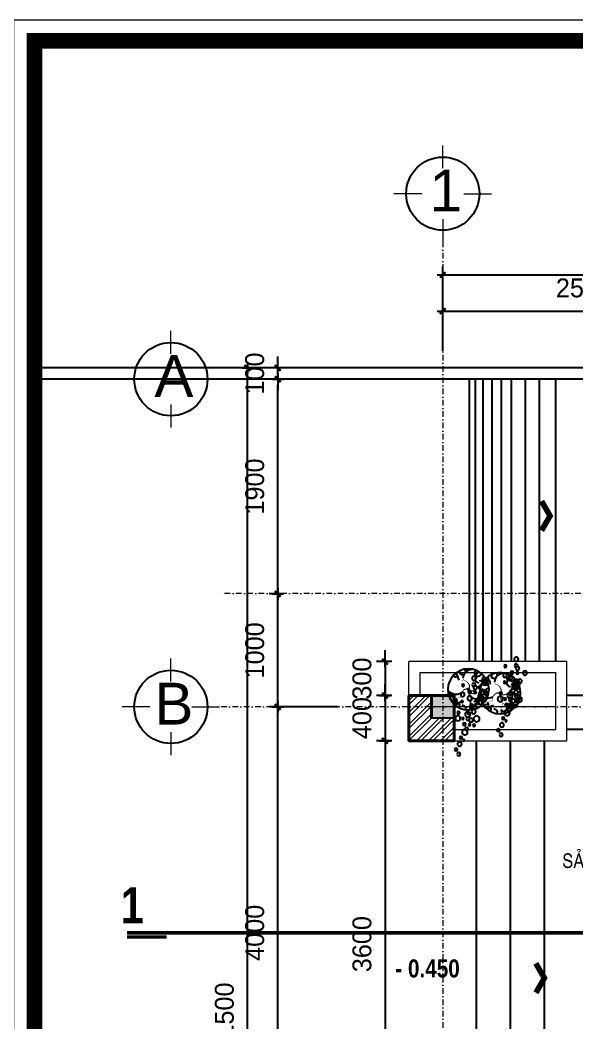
# Model space of a CAD drawing. Header units: millimetres. Extents: x 615730 to 2792744, y 139412 to 597571.
# Drawn here: x 687605 to 692535, y 295414 to 304290 of the extents above; entities that cross this region are included whole.
import ezdxf
from ezdxf.enums import TextEntityAlignment as Align

# ---------------------------------------------------------------- set-up
doc = ezdxf.new("R2010")
doc.units = ezdxf.units.MM
doc.header["$MEASUREMENT"] = 0
doc.header["$PDMODE"] = 34
doc.linetypes.add('DASHDOT', pattern=[1, 0.5, -0.25, 0, -0.25])
doc.linetypes.add('HIDDEN2', pattern=[0.1875, 0.125, -0.0625])
doc.layers.get('0').update_dxf_attribs({"lineweight": 5})
for name, color, linetype, lineweight in [('0.1(9)', 9, 'Continuous', 13), ('net cat.', 1, 'Continuous', 35), ('NET-THAY', 4, 'Continuous', 20), ('NETNGOAITUONG', 1, 'Continuous', 40), ('NTHAY1', 61, 'Continuous', 25), ('thay', 7, 'Continuous', 15), ('TIM TRUC', 149, 'DASHDOT', 9), ('VLIEU', 250, 'Continuous', 9)]:
    doc.layers.add(name, color=color, linetype=linetype, lineweight=lineweight)
for name, color, linetype in [('DIENHOA', 3, 'Continuous'), ('H', 252, 'Continuous'), ('LAYER18', 1, 'Continuous'), ('NET MANH', 252, 'Continuous'), ('netthay', 3, 'Continuous'), ('TEXT', 2, 'Continuous'), ('VL', 155, 'Continuous')]:
    doc.layers.add(name, color=color, linetype=linetype)
doc.styles.add('H280', font='', dxfattribs={"height": 200})
doc.styles.add('KT OZON', font='', dxfattribs={"height": 200})
doc.styles.get("Standard").update_dxf_attribs({"font": ''})
doc.styles.add('STYLE2', font='')
doc.styles.add('VNI-AVO', font='vni-roms.shx')
doc.styles.get('H280').set_extended_font_data('VNI-Avo')
doc.styles.get('KT OZON').set_extended_font_data('VNI-Helve')
doc.styles.get('Standard').set_extended_font_data('VNI-Avo')
doc.styles.get('STYLE2').set_extended_font_data('.VnArial NarrowH')
doc.dimstyles.new('1-50b', dxfattribs={"dimtxt": 167, "dimasz": 50, "dimexe": 75, "dimexo": 150, "dimgap": 120, "dimtad": 1, "dimdec": 0, "dimzin": 12, "dimtxsty": 'VNI-AVO', "dimblk": ']', "dimcen": 0, "dimdle": 50, "dimclrd": 252, "dimclre": 252, "dimclrt": 2, "dimadec": 0, "dimazin": 0, "dimtfac": 1, "dimtdec": 0, "dimtix": 1, "dimtmove": 2, "dimatfit": 0, "dimldrblk": 'OPEN90', "dimfxl": 1, "dimlwd": -1, "dimlwe": -1, "dimarcsym": 0})

# ---------------------------------------------------------------- blocks, each defined once
blk = doc.blocks.new('cay6')
at = {"color": 3}
for points in [[(-59, 901, 0, 1.39, 0), (-40, 858, 1.39, 2.61, 0), (-22, 821, 2.61, 3.67, 0), (-5, 788, 3.67, 4.61, 0), (10, 760, 4.61, 5.43, 0), (23, 736, 5.43, 6.17, 0), (36, 714, 6.17, 6.84, 0), (47, 695, 6.84, 7.45, 0), (57, 677, 7.45, 8.04, 0), (67, 659, 8.04, 8.59, 0), (75, 642, 8.59, 9.13, 0), (82, 625, 9.13, 9.65, 0), (88, 609, 9.65, 10.2, 0), (94, 593, 10.2, 10.7, 0), (99, 576, 10.7, 11.2, 0), (103, 560, 11.2, 11.7, 0), (107, 543, 11.7, 12.2, 0), (110, 526, 12.2, 12.7, 0), (112, 509, 12.7, 13.2, 0), (114, 492, 13.2, 13.6, 0), (115, 477, 13.6, 14.1, 0), (117, 462, 14.1, 14.4, 0), (118, 449, 14.4, 14.8, 0), (118, 439, 14.8, 15, 0), (119, 430, 15, 15, 0)], [(-301, 851, 0, 0, -0.047364), (-273, 733, 0, 0, -0.075072), (-274, 656, 0, 0, -0.003543), (-289, 561, 0, 0, -0.010099), (-296, 528, 0, 2.51, -0.013906), (-312, 463, 2.51, 6, 0.01), (-335, 372, 6, 7.96, 0.046202), (-340, 331, 7.96, 12, 0.022337), (-340, 244, 12, 12, 0)], [(723, 533, 0, 4.75, -0.101447), (695, 371, 4.75, 9, -0.113734), (611, 249, 9, 15.4, -0.04857), (503, 168, 15.4, 18, -0.124462), (452, 152, 18, 23.4, -0.142517), (378, 170, 23.4, 30, 0.11679), (289, 195, 30, 37.5, 0.058327), (194, 189, 37.5, 45, 0.057981), (103, 161, 45, 51.3, 0.142519), (41, 109, 51.3, 60, 0.100124), (-2, 3, 60, 60, 0)], [(565, 699, 0, 3.73, 0), (470, 663, 3.73, 6.94, 0), (390, 627, 6.94, 9.69, 0), (323, 593, 9.69, 12, 0), (268, 560, 12, 14, 0), (223, 529, 14, 15.8, 0), (187, 499, 15.8, 17.2, 0), (157, 472, 17.2, 18.5, 0), (133, 447, 18.5, 19.6, 0), (113, 424, 19.6, 20.6, 0), (96, 403, 20.6, 21.4, 0), (83, 384, 21.4, 22.2, 0), (71, 366, 22.2, 23, 0), (61, 348, 23, 23.7, 0), (53, 330, 23.7, 24.5, 0), (45, 310, 24.5, 25.3, 0), (38, 290, 25.3, 26.1, 0), (31, 267, 26.1, 27.1, 0), (24, 242, 27.1, 28.2, 0), (18, 214, 28.2, 29.4, 0), (12, 181, 29.4, 30.7, 0), (7, 144, 30.7, 32.3, 0), (3, 102, 32.3, 34, 0), (1, 54, 34, 36, 0), (0, 0, 36, 36, 0)], [(-851, 324, 0, 4.75, -0.117411), (-677, 401, 4.75, 9, -0.113734), (-529, 394, 9, 15.4, -0.04857), (-403, 346, 15.4, 18, -0.124462), (-362, 311, 18, 23.4, -0.142517), (-338, 239, 23.4, 30, 0.11679), (-312, 150, 30, 37.5, 0.058327), (-257, 73, 37.5, 45, 0.057981), (-185, 11, 45, 51.3, 0.142519), (-108, -14, 51.3, 60, 0.100124), (4, 5, 60, 60, 0)], [(-136, -882, 0, 4.75, -0.101447), (-231, -747, 4.75, 9, -0.113734), (-257, -602, 9, 15.4, -0.04857), (-238, -468, 15.4, 18, -0.124462), (-213, -421, 18, 23.4, -0.142517), (-148, -381, 23.4, 30, 0.11679), (-66, -336, 30, 37.5, 0.058327), (-4, -265, 37.5, 45, 0.057981), (41, -181, 45, 51.3, 0.142519), (48, -100, 51.3, 60, 0.100124), (4, 5, 60, 60, 0)], [(903, -6, 0, 4.75, -0.101447), (783, -119, 4.75, 9, -0.113734), (643, -166, 9, 15.4, -0.04857), (507, -166, 15.4, 18, -0.124462), (457, -148, 18, 23.4, -0.142517), (408, -90, 23.4, 30, 0.11679), (352, -16, 30, 37.5, 0.058327), (273, 36, 37.5, 45, 0.057981), (183, 68, 45, 51.3, 0.142519), (102, 63, 51.3, 60, 0.100124), (4, 5, 60, 60, 0)], [(889, -188, 0, 0, -0.051925), (762, -147, 0, 0, -0.075072), (697, -106, 0, 0, -0.003543), (625, -42, 0, 0, -0.010099), (601, -19, 0, 2.51, -0.013906), (554, 29, 2.51, 6, 0.01), (489, 96, 6, 7.96, 0.046202), (457, 123, 7.96, 12, 0.022337), (384, 169, 12, 12, 0)], [(-752, -481, 0, 0, -0.047364), (-644, -427, 0, 0, -0.075072), (-569, -410, 0, 0, -0.003543), (-473, -405, 0, 0, -0.010099), (-439, -404, 0, 2.51, -0.013906), (-372, -405, 2.51, 6, 0.01), (-278, -407, 6, 7.96, 0.046202), (-237, -403, 7.96, 12, 0.022337), (-152, -384, 12, 12, 0)], [(602, -682, 0, 0, -0.051925), (525, -574, 0, 0, -0.075072), (498, -502, 0, 0, -0.003543), (479, -408, 0, 0, -0.010099), (473, -375, 0, 2.51, -0.013906), (464, -308, 2.51, 6, 0.01), (453, -215, 6, 7.96, 0.046202), (444, -175, 7.96, 12, 0.022337), (412, -94, 12, 12, 0)]]:
    blk.add_lwpolyline(points, format="xyseb", dxfattribs=at)
for radius in [910, 31.2]:
    blk.add_circle((0, 0), radius, dxfattribs=at)
for centre, radius, start, end in [((213, 862), 135, 165.1955, 220.8846), ((-560, 650), 161, 206.9747, 283.8366), ((-699, 515), 180, 317.9201, 61.3062), ((577, 2099), 1803, 230.6519, 240.993), ((-581, 705), 178, 325.9377, 27.6734), ((-292, 844), 160, 275.9576, 15.346), ((-72, 1038), 322, 287.8155, 329.9501), ((360, 806), 125, 147.1446, 246.1704), ((438, 703), 240, 220.548, 303.4532), ((448, 679), 140, 117.772, 215.0472), ((591, 588), 158, 146.3077, 234.234), ((660, 313), 219, 124.8578, 221.244), ((493, 725), 81.6, 236.5412, 344.1524), ((697, 688), 294, 226.9209, 288.6448), ((452, 611), 144, 304.8578, 28.418), ((654, 376), 152, 42.3063, 123.4532), ((538, 601), 103, 310.4247, 10.9712), ((-541, -234), 457, 61.8279, 143.8629), ((-1003, 517), 363, 287.4355, 341.1546), ((668, -73), 187, 136.9339, 223.8702), ((720, -144), 219, 88.0065, 184.3927), ((1470, -1593), 1803, 108.6285, 118.9696), ((953, 35), 291, 110.3981, 183.246), ((830, 118), 158, 109.4563, 197.3826), ((796, 343), 164, 241.098, 295.9073), ((733, 219), 144, 268.0065, 351.5666), ((902, 128), 178, 204.1109, 265.65), ((833, 286), 81.6, 199.6898, 307.301), ((752, 336), 72.8, 289.4563, 19.8214), ((-2164, 100), 1803, 332.9907, 343.7931), ((495, -457), 187, 100.0825, 187.0188), ((225, -2155), 1803, 71.7772, 82.1182), ((1008, 255), 659, 223.8702, 253.9919), ((788, -543), 291, 73.5468, 146.3946), ((748, -416), 233, 55.3708, 133.8299), ((803, -437), 178, 167.2596, 228.7987), ((776, -326), 144, 165.1452, 270.8962), ((847, -202), 164, 204.2467, 259.056), ((-549, -721), 178, 68.9344, 138.3931), ((-602, -759), 224, 347.0563, 4.767), ((-291, -733), 88.3, 66.2178, 184.767), ((187, -471), 425, 184.5943, 267.0236), ((-71, -822), 66.7, 129.0834, 263.4578), ((429, -726), 144, 128.2939, 234.0449), ((964, -400), 659, 187.0188, 217.1406), ((353, -781), 233, 18.5195, 96.9786)]:
    blk.add_arc(centre, radius, start, end, dxfattribs=at)
blk = doc.blocks.new('CAY')
at = {"layer": 'DIENHOA', "lineweight": -2}
for centre, radius in [((-125, -15), 22.6), ((0, 0), 52.8), ((479, -19), 37.7), ((-687, -140), 30.2), ((-513, -173), 37.7), ((-426, -121), 15.1), ((-396, -181), 22.6), ((-283, -140), 49.1), ((-223, -124), 30.2), ((-151, -185), 26.4), ((-136, -94), 18.9), ((-49, -90), 34), ((-42, -147), 30.2), ((34, -173), 49.1), ((57, -173), 22.6), ((106, -83), 37.7), ((189, -143), 34), ((272, -128), 60.3), ((260, -64), 11.3), ((321, -215), 41.5), ((317, -68), 33.9), ((445, -151), 22.6), ((528, -170), 33.9), ((566, -207), 30.2), ((-619, -207), 26.4), ((-79, -324), 45.3), ((-60, -238), 18.9), ((19, -339), 22.6), ((226, -328), 18.9), ((347, -351), 34), ((426, -245), 26.4), ((676, -234), 37.7), ((506, -388), 22.6)]:
    blk.add_circle(centre, radius, dxfattribs=at)
blk = doc.blocks.new('TRUC 1')
at = {"ltscale": 50}
blk.add_circle((0, -9525), 8572, dxfattribs=at)
at = {"layer": '0.1(9)', "ltscale": 50}
for p, q in [((0, -3572), (0, 1782)), ((-4942, -9525), (-11427, -9525)), ((4942, -9525), (11427, -9525)), ((0, -15478), (0, -20832))]:
    blk.add_line(p, q, dxfattribs=at)
at = {"layer": 'TEXT', "ltscale": 50, "style": 'H280'}
blk.add_attdef('1', text='', height=10478, dxfattribs=at).set_placement((-214, -4892), align=Align.CENTER)
blk = doc.blocks.new(']')
for p, q in [((1, 0), (-1, 0)), ((0, 1), (0, -1))]:
    blk.add_line(p, q)
at = {"color": 9, "const_width": 0.4}
blk.add_lwpolyline([(-0.51, -0.51), (0.51, 0.51)], dxfattribs=at)
blk = doc.blocks.new('*D1168')
at = {"layer": 'DEFPOINTS', "color": 0, "ltscale": 10, "transparency": 16777216}
for p in [(689886.4, 298211.6), (690568, 298211.6), (690675.9, 294211.6, -2.7)]:
    blk.add_point(p, dxfattribs=at)
at = {"layer": 'VL', "color": 252, "ltscale": 10, "transparency": 16777216}
for p, q in [((690418, 298211.6), (689811.4, 298211.6)), ((689886.4, 294261.6), (689886.4, 298161.6)), ((690525.9, 294211.6), (689811.4, 294211.6))]:
    blk.add_line(p, q, dxfattribs=at)
at = {"layer": 'VL', "color": 252, "ltscale": 10, "transparency": 16777216, "xscale": 50, "yscale": 50, "zscale": 50}
for p, rotation in [((689886.4, 298211.6), 90), ((689886.4, 294211.6), 270)]:
    blk.add_blockref(']', p, dxfattribs=dict(at, rotation=rotation))
at = {"layer": 'VL', "color": 2, "ltscale": 10, "transparency": 16777216, "insert": (689682.9, 296211.6), "char_height": 167, "attachment_point": 5, "rotation": 90, "style": 'VNI-AVO'}
blk.add_mtext('4000', dxfattribs=at)
blk = doc.blocks.new('_Open90')
at = {"color": 0, "linetype": 'ByBlock', "lineweight": -2}
for p, q in [((0, 0), (-1, 0)), ((-0.5, 0.5), (0, 0)), ((0, 0), (-0.5, -0.5))]:
    blk.add_line(p, q, dxfattribs=at)
blk = doc.blocks.new('*D1169')
at = {"layer": 'DEFPOINTS', "color": 0, "ltscale": 10, "transparency": 16777216}
for p in [(689886.4, 299211.3), (690067.2, 299211.3, 0), (690568, 298211.6)]:
    blk.add_point(p, dxfattribs=at)
at = {"layer": 'VL', "color": 252, "ltscale": 10, "transparency": 16777216}
for p, q in [((689917.2, 299211.3), (689811.4, 299211.3)), ((689886.4, 298261.6), (689886.4, 299161.3)), ((690418, 298211.6), (689811.4, 298211.6))]:
    blk.add_line(p, q, dxfattribs=at)
at = {"layer": 'VL', "color": 252, "ltscale": 10, "transparency": 16777216, "xscale": 50, "yscale": 50, "zscale": 50}
for p, rotation in [((689886.4, 299211.3), 90), ((689886.4, 298211.6), 270)]:
    blk.add_blockref(']', p, dxfattribs=dict(at, rotation=rotation))
at = {"layer": 'VL', "color": 2, "ltscale": 10, "transparency": 16777216, "insert": (689682.9, 298711.5), "char_height": 167, "attachment_point": 5, "rotation": 90, "style": 'VNI-AVO'}
blk.add_mtext('1000', dxfattribs=at)
blk = doc.blocks.new('*D1170')
at = {"layer": 'DEFPOINTS', "color": 0, "ltscale": 10, "transparency": 16777216}
for p in [(689886.4, 301111.6), (690067.2, 301111.6), (690067.2, 299211.3, 0)]:
    blk.add_point(p, dxfattribs=at)
at = {"layer": 'VL', "color": 252, "ltscale": 10, "transparency": 16777216}
for p, q in [((689917.2, 301111.6), (689811.4, 301111.6)), ((689886.4, 299261.3), (689886.4, 301061.6)), ((689917.2, 299211.3), (689811.4, 299211.3))]:
    blk.add_line(p, q, dxfattribs=at)
at = {"layer": 'VL', "color": 252, "ltscale": 10, "transparency": 16777216, "xscale": 50, "yscale": 50, "zscale": 50}
for p, rotation in [((689886.4, 301111.6), 90), ((689886.4, 299211.3), 270)]:
    blk.add_blockref(']', p, dxfattribs=dict(at, rotation=rotation))
at = {"layer": 'VL', "color": 2, "ltscale": 10, "transparency": 16777216, "insert": (689682.9, 300161.5), "char_height": 167, "attachment_point": 5, "rotation": 90, "style": 'VNI-AVO'}
blk.add_mtext('1900', dxfattribs=at)
blk = doc.blocks.new('*D1171')
at = {"layer": 'DEFPOINTS', "color": 0, "ltscale": 10, "transparency": 16777216}
for p in [(689886.4, 301211.6), (690067.2, 301211.6), (690067.2, 301111.6)]:
    blk.add_point(p, dxfattribs=at)
at = {"layer": 'VL', "color": 252, "ltscale": 10, "transparency": 16777216}
for p, q in [((689886.4, 301261.6), (689886.4, 301311.6)), ((689917.2, 301211.6), (689811.4, 301211.6)), ((689886.4, 301111.6), (689886.4, 301211.6)), ((689917.2, 301111.6), (689811.4, 301111.6)), ((689886.4, 301061.6), (689886.4, 301011.6))]:
    blk.add_line(p, q, dxfattribs=at)
at = {"layer": 'VL', "color": 252, "ltscale": 10, "transparency": 16777216, "xscale": 50, "yscale": 50, "zscale": 50}
for p, rotation in [((689886.4, 301211.6), 270), ((689886.4, 301111.6), 90)]:
    blk.add_blockref(']', p, dxfattribs=dict(at, rotation=rotation))
at = {"layer": 'VL', "color": 2, "ltscale": 10, "transparency": 16777216, "insert": (689682.9, 301161.6), "char_height": 167, "attachment_point": 5, "rotation": 90, "style": 'VNI-AVO'}
blk.add_mtext('100', dxfattribs=at)
blk = doc.blocks.new('*D1172')
at = {"layer": 'DEFPOINTS', "color": 0, "ltscale": 10, "transparency": 16777216}
for p in [(689617.9, 301211.6), (690067.2, 301211.6), (690067.2, 289711.6)]:
    blk.add_point(p, dxfattribs=at)
at = {"layer": 'VL', "color": 252, "ltscale": 10, "transparency": 16777216}
for p, q in [((689917.2, 301211.6), (689542.9, 301211.6)), ((689617.9, 289761.6), (689617.9, 301161.6)), ((689917.2, 289711.6), (689542.9, 289711.6))]:
    blk.add_line(p, q, dxfattribs=at)
at = {"layer": 'VL', "color": 252, "ltscale": 10, "transparency": 16777216, "xscale": 50, "yscale": 50, "zscale": 50}
for p, rotation in [((689617.9, 301211.6), 90), ((689617.9, 289711.6), 270)]:
    blk.add_blockref(']', p, dxfattribs=dict(at, rotation=rotation))
at = {"layer": 'VL', "color": 2, "ltscale": 10, "transparency": 16777216, "insert": (689414.4, 295461.6), "char_height": 167, "attachment_point": 5, "rotation": 90, "style": 'VNI-AVO'}
blk.add_mtext('11500', dxfattribs=at)
blk = doc.blocks.new('*D1173')
at = {"layer": 'DEFPOINTS', "color": 0, "ltscale": 10, "transparency": 16777216}
for p in [(693846.6, 301714.8), (691347.1, 301211.6, -1.1), (693846.6, 301211.6)]:
    blk.add_point(p, dxfattribs=at)
at = {"layer": 'VL', "color": 252, "ltscale": 10, "transparency": 16777216}
for p, q in [((691347.1, 301361.6), (691347.1, 301789.8)), ((693846.6, 301361.6), (693846.6, 301789.8)), ((691397.1, 301714.8), (693796.6, 301714.8))]:
    blk.add_line(p, q, dxfattribs=at)
at = {"layer": 'VL', "color": 252, "ltscale": 10, "transparency": 16777216, "xscale": 50, "yscale": 50, "zscale": 50, "rotation": 180}
blk.add_blockref(']', (691347.1, 301714.8), dxfattribs=at)
at = {"layer": 'VL', "color": 252, "ltscale": 10, "transparency": 16777216, "xscale": 50, "yscale": 50, "zscale": 50}
blk.add_blockref(']', (693846.6, 301714.8), dxfattribs=at)
at = {"layer": 'VL', "color": 2, "ltscale": 10, "transparency": 16777216, "insert": (692596.9, 301918.3), "char_height": 167, "attachment_point": 5, "style": 'VNI-AVO'}
blk.add_mtext('2500', dxfattribs=at)
blk = doc.blocks.new('*D1179')
at = {"layer": 'DEFPOINTS', "color": 0, "ltscale": 10, "transparency": 16777216}
for p in [(711947.4, 302034), (691347.1, 301211.6), (711947.4, 301211.6)]:
    blk.add_point(p, dxfattribs=at)
at = {"layer": 'VL', "color": 252, "ltscale": 10, "transparency": 16777216}
for p, q in [((691347.1, 301361.6), (691347.1, 302109)), ((711947.4, 301361.6), (711947.4, 302109)), ((691397.1, 302034), (711897.4, 302034))]:
    blk.add_line(p, q, dxfattribs=at)
at = {"layer": 'VL', "color": 252, "ltscale": 10, "transparency": 16777216, "xscale": 50, "yscale": 50, "zscale": 50, "rotation": 180}
blk.add_blockref(']', (691347.1, 302034), dxfattribs=at)
at = {"layer": 'VL', "color": 252, "ltscale": 10, "transparency": 16777216, "xscale": 50, "yscale": 50, "zscale": 50}
blk.add_blockref(']', (711947.4, 302034), dxfattribs=at)
at = {"layer": 'VL', "color": 2, "ltscale": 10, "transparency": 16777216, "insert": (701647.3, 302237.5), "char_height": 167, "attachment_point": 5, "style": 'VNI-AVO'}
blk.add_mtext('20600', dxfattribs=at)
blk = doc.blocks.new('*D1209')
at = {"layer": 'DEFPOINTS', "color": 0, "ltscale": 10, "transparency": 16777216}
for p in [(691047.1, 298611.9, 44.2), (690835.8, 298311.6), (691047.1, 298311.6, 47.3)]:
    blk.add_point(p, dxfattribs=at)
at = {"layer": 'VL', "color": 252, "ltscale": 10, "transparency": 16777216}
for p, q in [((690835.8, 298661.9), (690835.8, 298711.9)), ((690897.1, 298611.9), (690760.8, 298611.9)), ((690835.8, 298611.9), (690835.8, 298311.6)), ((690897.1, 298311.6), (690760.8, 298311.6)), ((690835.8, 298261.6), (690835.8, 298211.6))]:
    blk.add_line(p, q, dxfattribs=at)
at = {"layer": 'VL', "color": 252, "ltscale": 10, "transparency": 16777216, "xscale": 50, "yscale": 50, "zscale": 50}
for p, rotation in [((690835.8, 298611.9), 270), ((690835.8, 298311.6), 90)]:
    blk.add_blockref(']', p, dxfattribs=dict(at, rotation=rotation))
at = {"layer": 'VL', "color": 2, "ltscale": 10, "transparency": 16777216, "insert": (690632.3, 298461.8), "char_height": 167, "attachment_point": 5, "rotation": 90, "style": 'VNI-AVO'}
blk.add_mtext('300', dxfattribs=at)
blk = doc.blocks.new('*D1210')
at = {"layer": 'DEFPOINTS', "color": 0, "ltscale": 10, "transparency": 16777216}
for p in [(691047.1, 298311.6, 47.3), (690835.8, 297911.6), (691047.1, 297911.6)]:
    blk.add_point(p, dxfattribs=at)
at = {"layer": 'VL', "color": 252, "ltscale": 10, "transparency": 16777216}
for p, q in [((690835.8, 298361.6), (690835.8, 298411.6)), ((690897.1, 298311.6), (690760.8, 298311.6)), ((690835.8, 298311.6), (690835.8, 297911.6)), ((690897.1, 297911.6), (690760.8, 297911.6)), ((690835.8, 297861.6), (690835.8, 297811.6))]:
    blk.add_line(p, q, dxfattribs=at)
at = {"layer": 'VL', "color": 252, "ltscale": 10, "transparency": 16777216, "xscale": 50, "yscale": 50, "zscale": 50}
for p, rotation in [((690835.8, 298311.6), 270), ((690835.8, 297911.6), 90)]:
    blk.add_blockref(']', p, dxfattribs=dict(at, rotation=rotation))
at = {"layer": 'VL', "color": 2, "ltscale": 10, "transparency": 16777216, "insert": (690632.3, 298111.6), "char_height": 167, "attachment_point": 5, "rotation": 90, "style": 'VNI-AVO'}
blk.add_mtext('400', dxfattribs=at)
blk = doc.blocks.new('*D1211')
at = {"layer": 'DEFPOINTS', "color": 0, "ltscale": 10, "transparency": 16777216}
for p in [(691047.1, 297911.6), (690835.8, 294311.6), (691031.5, 294311.6)]:
    blk.add_point(p, dxfattribs=at)
at = {"layer": 'VL', "color": 252, "ltscale": 10, "transparency": 16777216}
for p, q in [((690897.1, 297911.6), (690760.8, 297911.6)), ((690835.8, 297861.6), (690835.8, 294361.6)), ((690881.5, 294311.6), (690760.8, 294311.6))]:
    blk.add_line(p, q, dxfattribs=at)
at = {"layer": 'VL', "color": 252, "ltscale": 10, "transparency": 16777216, "xscale": 50, "yscale": 50, "zscale": 50}
for p, rotation in [((690835.8, 297911.6), 90), ((690835.8, 294311.6), 270)]:
    blk.add_blockref(']', p, dxfattribs=dict(at, rotation=rotation))
at = {"layer": 'VL', "color": 2, "ltscale": 10, "transparency": 16777216, "insert": (690632.3, 296111.6), "char_height": 167, "attachment_point": 5, "rotation": 90, "style": 'VNI-AVO'}
blk.add_mtext('3600', dxfattribs=at)

msp = doc.modelspace()

# ---------------------------------------------------------------- hatches: boundary and pattern name
at = {"layer": 'VLIEU', "ltscale": 10}
h = msp.add_hatch(dxfattribs=at)
h.set_pattern_fill('STEEL', color=256, scale=600, style=0)
h.set_pattern_definition([(45, (115469.725, 45942.54), (-53.033009, 53.033009), []), (45, (115469.725, 45980.04), (-53.033009, 53.033009), [])])
h.paths.add_polyline_path([(691447.1, 298111.6), (691247.1, 298111.6), (691247.1, 298211.6), (691047.1, 298211.6), (691047.1, 297911.6), (691447.1, 297911.6)])
h.paths.add_polyline_path([(691247.1, 298311.6), (691047.1, 298311.6), (691047.1, 298211.6), (691247.1, 298211.6)])

# ---------------------------------------------------------------- linework, layer by layer
at = {"layer": 'H', "const_width": 138.2}
msp.add_lwpolyline([(687731.9, 285120.6), (714734.7, 285120.6), (714734.7, 304105.6), (687731.9, 304105.6)], close=True, dxfattribs=at)
at = {"layer": 'LAYER18', "ltscale": 10, "const_width": 30}
msp.add_lwpolyline([(688551.6, 296175.2), (688903.3, 296175.2)], dxfattribs=at)
at = {"layer": 'net cat.', "color": 6, "linetype": 'HIDDEN2', "ltscale": 5000, "const_width": 30}
msp.add_lwpolyline([(688551.2, 296211.6), (700713.3, 296211.6), (700713.3, 294464.4), (714385.1, 294464.4)], dxfattribs=at)
at = {"layer": 'NET MANH'}
for p, q in [((693746.6, 298311.6, 280), (692446.6, 298311.6)), ((693746.6, 298011.6, 280), (692446.6, 298011.6)), ((691646.6, 294311.6), (691646.6, 297911.6, 247.1)), ((691946.6, 294311.6), (691946.6, 297911.6, 247.1)), ((692246.6, 294311.6), (692246.6, 297911.6, 247.1))]:
    msp.add_line(p, q, dxfattribs=at)
at = {"layer": 'NET MANH', "elevation": -13.1}
msp.add_lwpolyline([(691247.1, 298311.6), (691447.1, 298311.6), (691447.1, 298111.6), (691247.1, 298111.6)], close=True, dxfattribs=at)
at = {"layer": 'NET MANH'}
msp.add_solid([(691247.1, 298111.6, -13.1), (691447.1, 298111.6, -13.1), (691247.1, 298311.6, -13.1), (691447.1, 298311.6, -13.1)], dxfattribs=at)
at = {"layer": 'NET-THAY'}
for p, q in [((692446.6, 298612), (691047.1, 298611.9, 44.2)), ((691047.1, 298311.6, 47.3), (691047.1, 298611.9, 44.2)), ((692446.6, 297911.6), (692446.6, 298612)), ((691147.1, 298311.6, 47.3), (691147.1, 298516.6)), ((692346.6, 298511.9), (691147.1, 298512, 45.3)), ((692346.6, 298011.6), (692346.6, 298519.7)), ((692346.6, 298211.6, 159.3), (691247.1, 298211.6, 64.6)), ((691447.1, 298011.6, 126.9), (692346.6, 298011.6, 12.7)), ((691447.1, 297911.6, 126.9), (692446.6, 297911.6))]:
    msp.add_line(p, q, dxfattribs=at)
at = {"layer": 'NETNGOAITUONG'}
msp.add_line((691247.1, 298311.6, -13.1), (691247.1, 298111.6, -13.1), dxfattribs=at)
at = {"layer": 'NETNGOAITUONG', "elevation": 126.9}
msp.add_lwpolyline([(691047.1, 298311.6), (691447.1, 298311.6), (691447.1, 297911.6), (691047.1, 297911.6)], close=True, dxfattribs=at)
at = {"layer": 'netthay', "color": 9, "elevation": 123.5}
msp.add_lwpolyline([(692170.9, 295941.1, 50, 50, 0), (692246.6, 295811.6, 50, 50, 0), (692172.4, 295681.3, 50, 50, 0), (692246.6, 295811.6, 0, 0, 0), (691646.6, 295811.6, 0, 0, 0)], format="xyseb", dxfattribs=at)
at = {"layer": 'thay', "linetype": 'Continuous'}
msp.add_lwpolyline([(687547.5, 284936.3), (714919.1, 284936.3), (714919.1, 304289.9), (687547.5, 304289.9)], close=True, dxfattribs=at)
at = {"layer": 'TIM TRUC', "ltscale": 100}
for p, q in [((691347.1, 302329), (691347.1, 287817.7, -13.1)), ((708785.1, 299214.2), (689372, 299214.2)), ((700046.1, 298211.6, -0.1), (689372, 298211.6, -0.1))]:
    msp.add_line(p, q, dxfattribs=at)
at = {"layer": 'VL', "ltscale": 10}
for p, q in [((714919.1, 301211.6), (687731.9, 301211.6)), ((714919.1, 301111.6), (687731.9, 301111.6)), ((691584.1, 298612), (691584.1, 301111.6)), ((691636.4, 298612), (691636.4, 301111.6)), ((691706, 298612), (691706, 301111.6)), ((691784.3, 298612), (691784.3, 301111.6)), ((691867.7, 298612), (691867.7, 301111.6)), ((691956.4, 298612), (691956.4, 301111.6)), ((692080.6, 298612), (692080.6, 301111.6)), ((692204.7, 298612), (692204.7, 301111.6)), ((692346.6, 298612), (692346.6, 301111.6))]:
    msp.add_line(p, q, dxfattribs=at)
at = {"layer": 'VL', "color": 9, "ltscale": 10}
msp.add_lwpolyline([(692221.9, 300031.8, 50, 50, 0), (692296.9, 299901.9, 50, 50, 0), (692221.9, 299772, 50, 50, 0), (692296.9, 299901.9, 0, 0, 0), (691599.5, 299901.9, 0, 0, 0)], format="xyseb", dxfattribs=at)

# ---------------------------------------------------------------- block references
at = {"layer": 'netthay', "lineweight": -2, "ltscale": 10}
ref = msp.add_blockref('TRUC 1', (691347.1, 302393.4), dxfattribs=dict(at, xscale=0.03778148023411632, yscale=0.03778148023411632, zscale=0.03778148023411632, rotation=180))
ref.add_attrib('1', '1', dxfattribs={"layer": 'TEXT', "color": 3, "ltscale": 50, "height": 370.2, "style": 'KT OZON'}).set_placement((691373.8, 302596.4), align=Align.CENTER)
ref = msp.add_blockref('TRUC 1', (688940.3, 300751.7), dxfattribs=dict(at, xscale=0.03778148023411632, yscale=0.03778148023411632, zscale=0.03778148023411632, rotation=180))
ref.add_attrib('1', 'A', dxfattribs={"layer": 'TEXT', "color": 3, "ltscale": 50, "height": 370.2, "style": 'KT OZON'}).set_placement((688966.9, 300954.7), align=Align.CENTER)
ref = msp.add_blockref('TRUC 1', (688940.3, 297851.7), dxfattribs=dict(at, xscale=0.03778148023411632, yscale=0.03778148023411632, zscale=0.03778148023411632, rotation=180))
ref.add_attrib('1', 'B', dxfattribs={"layer": 'TEXT', "color": 3, "ltscale": 50, "height": 370.2, "style": 'KT OZON'}).set_placement((688966.9, 298054.7), align=Align.CENTER)
at = {"layer": 'NTHAY1'}
for name, p, xscale, yscale, zscale, rotation in [('CAY', (692021.3, 298276.6), -0.4999999999037501, 0.5, 0.5, 254.693807951737), ('CAY', (691647, 298106, 113.9), -0.4999999999037501, 0.5, 0.5, 254.693807951737), ('cay6', (691574.5, 298366.1, 323.7), -0.1999999999534339, 0.1999999999534339, 0.1999999999999886, 180), ('cay6', (691854.3, 298332.3, 323.7), -0.1999999999534339, 0.1999999999534339, 0.1999999999999886, 180)]:
    msp.add_blockref(name, p, dxfattribs=dict(at, xscale=xscale, yscale=yscale, zscale=zscale, rotation=rotation))

# ---------------------------------------------------------------- texts
at = {"layer": 'NTHAY1', "attachment_point": 3}
for s, insert, char_height, width in [('{\\fVNI-Helve-Condense|b1|i0|c0|p2;1}', (688700.3, 296614.8, 5.9), 320, 22738.24), ('{\\fVNI-Helve-Condense|b1|i0|c0|p2;- 0.450}', (691497.6, 295976.4), 160, 11369.12)]:
    msp.add_mtext(s, dxfattribs=dict(at, insert=insert, char_height=char_height, width=width))
at = {"layer": 'TEXT', "color": 140, "style": 'STYLE2'}
msp.add_text('S¶NH §ãN', height=128, dxfattribs=at).set_placement((692790.8, 296850.4), align=Align.MIDDLE_CENTER)

# ---------------------------------------------------------------- dimensions: what is measured, and where the dimension line sits
at = {"layer": 'VL', "ltscale": 10}
for base, p1, p2, picture, middle in [((711947.4, 302034), (691347.1, 301211.6), (711947.4, 301211.6), '*D1179', (701647.3, 302237.5)), ((693846.6419, 301714.7999), (691347.1117, 301211.5695, -1.0744), (693846.6419, 301211.5695), '*D1173', (692596.8768, 301918.2999))]:
    dim = msp.add_linear_dim(base=base, p1=p1, p2=p2, dimstyle='1-50b', override={"dimfxl": 150, "dimarcsym": 1}, dxfattribs=at)
    dim.commit()
    dim.dimension.update_dxf_attribs({"geometry": picture, "text_midpoint": middle})
for base, p1, p2, override, picture, middle in [((689886.4, 301211.6), (690067.2, 301111.6), (690067.2, 301211.6), {"dimfxl": 150, "dimarcsym": 1}, '*D1171', (689682.9, 301161.6)), ((689617.9, 301211.6), (690067.2, 289711.6), (690067.2, 301211.6), {"dimfxl": 150, "dimarcsym": 1}, '*D1172', (689414.4, 295461.6)), ((689886.4, 301111.6), (690067.2, 299211.3, 0), (690067.2, 301111.6), {"dimfxl": 150, "dimarcsym": 1}, '*D1170', (689682.9, 300161.5)), ((689886.4, 299211.3), (690568, 298211.6), (690067.2, 299211.3, 0), {"dimfxl": 150, "dimarcsym": 1}, '*D1169', (689682.9, 298711.5)), ((690835.8, 298311.6), (691047.1, 298611.9, 44.2), (691047.1, 298311.6, 47.3), {"dimfxl": 40}, '*D1209', (690632.3, 298461.8)), ((690835.8, 297911.6), (691047.1, 298311.6, 47.3), (691047.1, 297911.6), {"dimfxl": 40}, '*D1210', (690632.3, 298111.6)), ((689886.4, 298211.6), (690675.9, 294211.6, -2.7), (690568, 298211.6), {"dimfxl": 150, "dimarcsym": 1}, '*D1168', (689682.9, 296211.6)), ((690835.8, 294311.6), (691047.1, 297911.6), (691031.5, 294311.6), {"dimfxl": 40}, '*D1211', (690632.3, 296111.6))]:
    dim = msp.add_linear_dim(base=base, p1=p1, p2=p2, angle=90, dimstyle='1-50b', override=override, dxfattribs=at)
    dim.commit()
    dim.dimension.update_dxf_attribs({"geometry": picture, "text_midpoint": middle})

doc.saveas('drawing.dxf')
